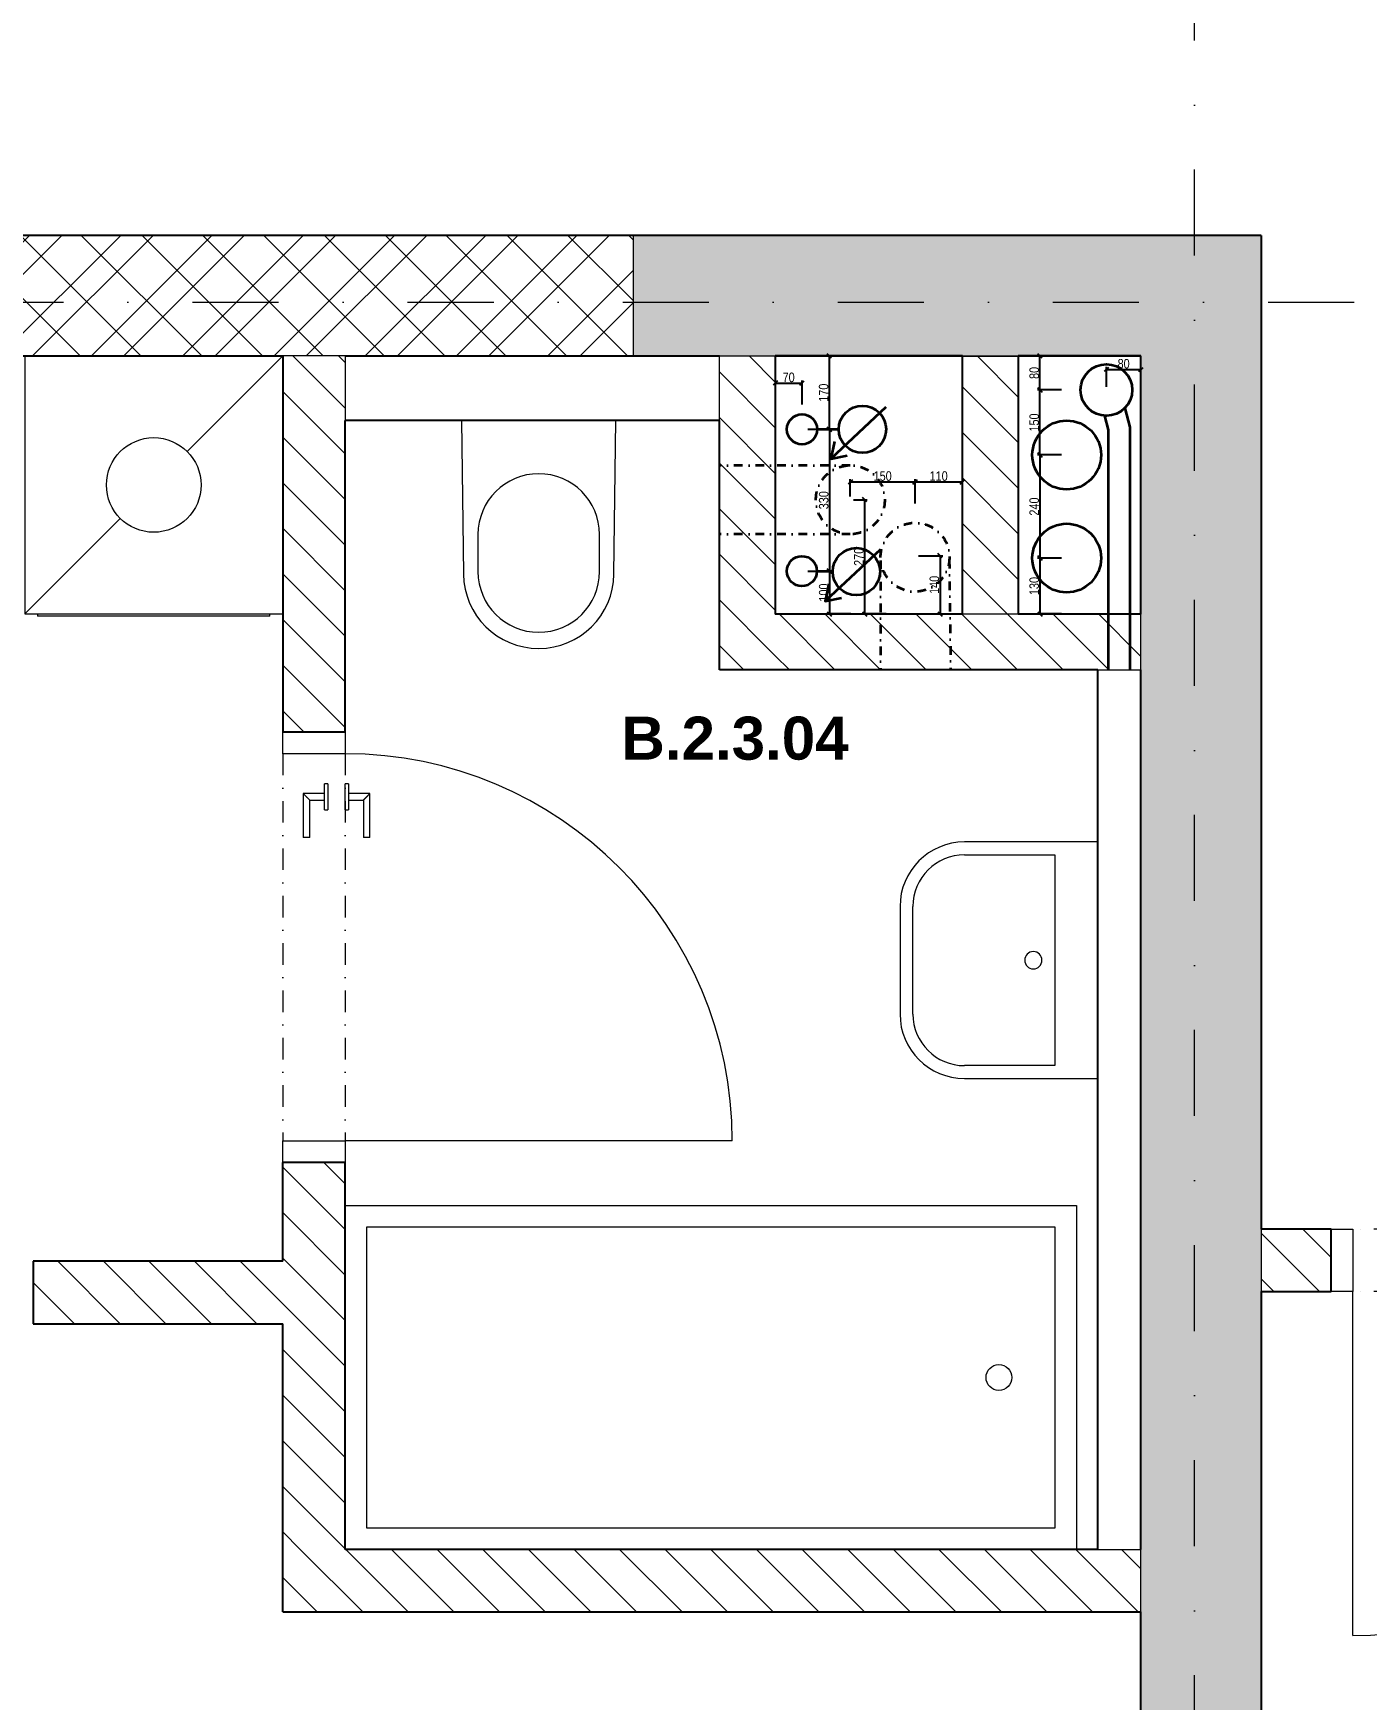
# Model space of a CAD drawing. Header units: millimetres. Extents: x -9163 to 49400, y 40309 to 58543.
# Drawn here: x 12571 to 15671, y 47554 to 51428 of the extents above; entities that cross this region are included whole.
import ezdxf

# ---------------------------------------------------------------- set-up
doc = ezdxf.new("R2010")
doc.units = ezdxf.units.MM
for name, pattern in [('HA_DashDot_10mm-S3mm', [500, 200, -150, 0, -150]), ('UDL_2NP_B$0$HA_DashDot_10mm-S3mm', [500, 200, -150, 0, -150]), ('UDL_2NP_B$0$HA_DashDot_2_2mm-S0_6mm', [110, 50, -30, 0, -30])]:
    doc.linetypes.add(name, pattern=pattern)
for name, color, linetype, lineweight in [('_kanalizace', 34, 'Continuous', 35), ('_vodovod', 5, 'Continuous', 35), ('_VZT', 3, 'Continuous', 35), ('ABMV_det-koty 10', 140, 'Continuous', 5), ('UDL_2NP_B$0$A-AREA-____-IDEN', 252, 'Continuous', 9), ('UDL_2NP_B$0$A-DOOR-____-MCUT', 252, 'UDL_2NP_B$0$HA_DashDot_2_2mm-S0_6mm', 9), ('UDL_2NP_B$0$A-DOOR-____-OTLN', 252, 'Continuous', 9), ('UDL_2NP_B$0$A-DOOR-FRAM-MCUT', 252, 'Continuous', 9), ('UDL_2NP_B$0$A-FLOR-____-OTLN', 252, 'Continuous', 9), ('UDL_2NP_B$0$A-GENM-____-OTLN', 252, 'Continuous', 9), ('UDL_2NP_B$0$A-WALL-____-MCUT', 252, 'Continuous', 9), ('UDL_2NP_B$0$A-WALL-____-PATT', 252, 'Continuous', 25), ('UDL_2NP_B$0$E-ELEC-FIXT-OTLN', 252, 'Continuous', 9), ('UDL_2NP_B$0$I-WALL-____-MCUT', 252, 'Continuous', 25), ('UDL_2NP_B$0$P-SANR-FIXT-OTLN', 252, 'Continuous', 9), ('UDL_2NP_B$0$S-GRID-____-OTLN', 252, 'Continuous', 5)]:
    doc.layers.add(name, color=color, linetype=linetype, lineweight=lineweight)
doc.styles.add('ar-na-light10', font='ARIALN.TTF', dxfattribs={"height": 22})
doc.styles.add('UDL_2NP_B$0$Arial_B', font='arialbd.ttf', dxfattribs={"height": 100})
doc.dimstyles.new('Copy of _MP_10', dxfattribs={"dimscale": 50, "dimtxt": 22, "dimasz": 0.2, "dimexe": 0.12, "dimexo": 0.15, "dimgap": 0.04165, "dimtad": 1, "dimdec": 0, "dimrnd": 0.5, "dimzin": 3, "dimdsep": 46, "dimtxsty": 'ar-na-light10', "dimblk": 'OBLIQUE', "dimcen": 0.12, "dimadec": 0, "dimazin": 2, "dimtfac": 0.75, "dimtdec": 0, "dimtix": 1, "dimtmove": 2, "dimatfit": 2, "dimldrblk": 'OBLIQUE', "dimfxl": 1, "dimfxlon": 1, "dimtolj": 1, "dimtzin": 0, "dimarcsym": 0})
pattern_1 = [(135, (0, 0), (-53.03301, -53.03301), [])]

# ---------------------------------------------------------------- blocks, each defined once
blk = doc.blocks.new('UDL_2NP_B$0$HA_DR_Single_Swing_Solid - In_900x2100-1494930-UDL_2NP-B')
at = {"layer": 'UDL_2NP_B$0$A-DOOR-____-MCUT'}
for p, q in [((-450, 72.5), (450, 72.5)), ((-450, -72.5), (450, -72.5))]:
    blk.add_line(p, q, dxfattribs=at)
at = {"layer": 'UDL_2NP_B$0$A-DOOR-____-OTLN', "lineweight": 5}
blk.add_line((450, 972.5), (450, 72.5), dxfattribs=at)
at = {"layer": 'UDL_2NP_B$0$A-DOOR-____-OTLN'}
for p, q in [((-357.5, 130), (-357.5, 80.5)), ((-255, 130), (-357.5, 130)), ((-255, 130), (-255, 115)), ((-380, 80.5), (-320, 80.5)), ((-380, 80.5), (-380, 72.5)), ((-342.5, 80.5), (-342.5, 115)), ((-342.5, 115), (-255, 115)), ((-320, 72.5), (-320, 80.5)), ((-320, 72.5), (-380, 72.5)), ((-380, 32.5), (-320, 32.5)), ((-380, 32.5), (-380, 24.5)), ((-320, 24.5), (-380, 24.5)), ((-357.5, 24.5), (-357.5, -25)), ((-342.5, -10), (-342.5, 24.5)), ((-320, 24.5), (-320, 32.5)), ((-357.5, -25), (-255, -25)), ((-255, -10), (-342.5, -10)), ((-255, -10), (-255, -25))]:
    blk.add_line(p, q, dxfattribs=at)
at = {"layer": 'UDL_2NP_B$0$A-DOOR-____-OTLN', "lineweight": 5}
blk.add_arc((450, 72.5), 900, 90, 180, dxfattribs=at)
at = {"layer": 'UDL_2NP_B$0$A-DOOR-____-OTLN'}
for points in [[(-342.5, 115), (-342.5, 115), (-342.6, 115.1), (-343.1, 115.6), (-343.5, 116), (-343.9, 116.4), (-344.4, 116.9), (-344.8, 117.3), (-345.4, 117.9), (-346.1, 118.6), (-346.7, 119.2), (-347.1, 119.6), (-347.6, 120.1), (-348.1, 120.6), (-348.5, 121), (-349, 121.5), (-349.5, 122), (-350, 122.5), (-350.5, 123), (-351, 123.5), (-351.5, 124), (-351.9, 124.4), (-352.4, 124.9), (-352.9, 125.4), (-353.3, 125.8), (-353.8, 126.3), (-354.2, 126.7), (-354.7, 127.2), (-355.2, 127.7), (-355.6, 128.1), (-356.1, 128.6), (-356.5, 129), (-356.9, 129.4), (-357.4, 129.9), (-357.5, 130), (-357.5, 130)], [(-357.5, -25), (-357.5, -25), (-357.4, -24.9), (-356.9, -24.4), (-356.5, -24), (-356.1, -23.6), (-355.6, -23.1), (-355.2, -22.7), (-354.6, -22.1), (-353.9, -21.4), (-353.3, -20.8), (-352.9, -20.4), (-352.4, -19.9), (-351.9, -19.4), (-351.5, -19), (-351, -18.5), (-350.5, -18), (-350, -17.5), (-349.5, -17), (-349, -16.5), (-348.5, -16), (-348.1, -15.6), (-347.6, -15.1), (-347.1, -14.6), (-346.7, -14.2), (-346.2, -13.7), (-345.8, -13.3), (-345.3, -12.8), (-344.8, -12.3), (-344.4, -11.9), (-343.9, -11.4), (-343.5, -11), (-343.1, -10.6), (-342.6, -10.1), (-342.5, -10), (-342.5, -10)]]:
    blk.add_open_spline(points, degree=3, knots=[0, 0, 0, 0, 0.083333, 0.125, 0.166667, 0.208333, 0.229167, 0.25, 0.291667, 0.333333, 0.354167, 0.375, 0.395833, 0.416667, 0.4375, 0.458333, 0.479167, 0.5, 0.520833, 0.541667, 0.5625, 0.583333, 0.604167, 0.625, 0.645833, 0.666667, 0.6875, 0.708333, 0.75, 0.770833, 0.791667, 0.833333, 0.875, 0.916667, 1, 1, 1, 1], dxfattribs=at)
at = {"layer": 'UDL_2NP_B$0$A-DOOR-FRAM-MCUT'}
for p, q in [((-500, -72.5), (-500, 72.5)), ((-500, 72.5), (-450, 72.5)), ((-450, 72.5), (-450, -72.5)), ((450, 72.5), (500, 72.5)), ((450, -72.5), (450, 72.5)), ((500, 72.5), (500, -72.5)), ((-450, -72.5), (-500, -72.5)), ((500, -72.5), (450, -72.5))]:
    blk.add_line(p, q, dxfattribs=at)
blk = doc.blocks.new('UDL_2NP_B$0$HA_GM_Shaft_Rectangle - Default-1546266-UDL_2NP-B')
at = {"layer": 'UDL_2NP_B$0$A-GENM-____-OTLN'}
for p, q in [((0, -600), (0, 0)), ((0, 0), (850, 0)), ((850, 0), (850, -600)), ((850, -600), (0, -600))]:
    blk.add_line(p, q, dxfattribs=at)
blk = doc.blocks.new('UDL_2NP_B$0$ABMV_Toilet_WallHung - Default-1491368-UDL_2NP-B')
at = {"layer": 'UDL_2NP_B$0$A-GENM-____-OTLN'}
for p, q in [((-50, 432.3), (-54.6, 75)), ((-16.3, 426.2), (-16.3, 340.3)), ((266.3, 340.3), (266.3, 426.2)), ((304.6, 75), (300, 432.3))]:
    blk.add_line(p, q, dxfattribs=at)
for centre, radius, start, end in [((125, 430.1), 175, 0.7323, 179.2677), ((125, 426.2), 141.3, 0, 180), ((125, 340.3), 141.3, 180, 360)]:
    blk.add_arc(centre, radius, start, end, dxfattribs=at)
blk = doc.blocks.new('UDL_2NP_B$0$ABMV_WashBasin_Generic - 550x460-1520088-UDL_2NP-B')
at = {"layer": 'UDL_2NP_B$0$P-SANR-FIXT-OTLN'}
for p, q in [((250, 510), (0, 510)), ((0, 480), (250, 480)), ((-150, 360), (-150, 50)), ((-120, 150), (-120, 360)), ((370, 360), (370, 150)), ((400, 50), (400, 360)), ((370, 150), (-120, 150))]:
    blk.add_line(p, q, dxfattribs=at)
for centre, radius, start, end in [((0, 360), 150, 90, 180), ((250, 360), 150, 360, 90), ((0, 360), 120, 90, 180), ((250, 360), 120, 360, 90), ((125, 200), 20, 90, 270), ((125, 200), 20, 270, 90)]:
    blk.add_arc(centre, radius, start, end, dxfattribs=at)
blk = doc.blocks.new('UDL_2NP_B$0$ABMV_Bathtub_Generic - 800_1700-V3-UDL_2NP-B')
at = {"layer": 'UDL_2NP_B$0$P-SANR-FIXT-OTLN'}
for p, q in [((800, 1700), (800, 0)), ((800, 1700), (800, 0)), ((50, 50), (50, 1650)), ((50, 1650), (750, 1650)), ((50, 1650), (750, 1650)), ((50, 50), (50, 1650)), ((750, 1650), (750, 50)), ((750, 1650), (750, 50)), ((750, 50), (50, 50)), ((750, 50), (50, 50)), ((800, 0), (0, 0)), ((800, 0), (0, 0))]:
    blk.add_line(p, q, dxfattribs=at)
blk.add_circle((400, 180), 30, dxfattribs=at)
blk = doc.blocks.new('UDL_2NP_B$0$R_bathroom_washing_machine - 600x600x900-V4-UDL_2NP-B')
at = {"layer": 'UDL_2NP_B$0$E-ELEC-FIXT-OTLN'}
for p, q in [((77.5, 596.6), (77.5, -3.4)), ((455.3, 374.4), (677.5, 596.6)), ((77.5, -3.4), (299.7, 218.9)), ((77.5, -3.4), (677.5, -3.4)), ((107.5, -3.4), (107.5, -8.4)), ((647.5, -8.4), (107.5, -8.4)), ((647.5, -8.4), (647.5, -3.4))]:
    blk.add_line(p, q, dxfattribs=at)
blk.add_circle((377.5, 296.6), 110, dxfattribs=at)
blk = doc.blocks.new('UDL_2NP_B$0$HA_DR_Double_Swing_Solid - In_1200x2100_800-1535122-UDL_2NP-B')
at = {"layer": 'UDL_2NP_B$0$A-DOOR-____-MCUT'}
for p, q in [((-600, 72.5), (600, 72.5)), ((-600, -72.5), (600, -72.5))]:
    blk.add_line(p, q, dxfattribs=at)
at = {"layer": 'UDL_2NP_B$0$A-DOOR-____-OTLN', "lineweight": 5}
for p, q in [((600, 872.5), (600, 72.5)), ((-253.6, 272.5), (-600, 72.5))]:
    blk.add_line(p, q, dxfattribs=at)
at = {"layer": 'UDL_2NP_B$0$A-DOOR-____-OTLN'}
for p, q in [((-107.5, 130), (-107.5, 80.5)), ((-5, 130), (-107.5, 130)), ((-5, 130), (-5, 115)), ((-130, 80.5), (-70, 80.5)), ((-130, 80.5), (-130, 72.5)), ((-92.5, 80.5), (-92.5, 115)), ((-92.5, 115), (-5, 115)), ((-70, 72.5), (-70, 80.5)), ((-70, 72.5), (-130, 72.5)), ((-130, 32.5), (-70, 32.5)), ((-130, 32.5), (-130, 24.5)), ((-70, 24.5), (-130, 24.5)), ((-107.5, 24.5), (-107.5, -25)), ((-92.5, -10), (-92.5, 24.5)), ((-70, 24.5), (-70, 32.5)), ((-107.5, -25), (-5, -25)), ((-5, -10), (-92.5, -10)), ((-5, -10), (-5, -25))]:
    blk.add_line(p, q, dxfattribs=at)
at = {"layer": 'UDL_2NP_B$0$A-DOOR-____-OTLN', "lineweight": 5}
for centre, radius, start, end in [((600, 72.5), 800, 90, 180), ((-600, 72.5), 400, 360, 30)]:
    blk.add_arc(centre, radius, start, end, dxfattribs=at)
at = {"layer": 'UDL_2NP_B$0$A-DOOR-____-OTLN'}
for points in [[(-92.5, 115), (-92.5, 115), (-92.6, 115.1), (-93.1, 115.6), (-93.5, 116), (-93.9, 116.4), (-94.4, 116.9), (-94.8, 117.3), (-95.4, 117.9), (-96.1, 118.6), (-96.7, 119.2), (-97.1, 119.6), (-97.6, 120.1), (-98.1, 120.6), (-98.5, 121), (-99, 121.5), (-99.5, 122), (-100, 122.5), (-100.5, 123), (-101, 123.5), (-101.5, 124), (-101.9, 124.4), (-102.4, 124.9), (-102.9, 125.4), (-103.3, 125.8), (-103.8, 126.3), (-104.2, 126.7), (-104.7, 127.2), (-105.2, 127.7), (-105.6, 128.1), (-106.1, 128.6), (-106.5, 129), (-106.9, 129.4), (-107.4, 129.9), (-107.5, 130), (-107.5, 130)], [(-107.5, -25), (-107.5, -25), (-107.4, -24.9), (-106.9, -24.4), (-106.5, -24), (-106.1, -23.6), (-105.6, -23.1), (-105.2, -22.7), (-104.6, -22.1), (-103.9, -21.4), (-103.3, -20.8), (-102.9, -20.4), (-102.4, -19.9), (-101.9, -19.4), (-101.5, -19), (-101, -18.5), (-100.5, -18), (-100, -17.5), (-99.5, -17), (-99, -16.5), (-98.5, -16), (-98.1, -15.6), (-97.6, -15.1), (-97.1, -14.6), (-96.7, -14.2), (-96.2, -13.7), (-95.8, -13.3), (-95.3, -12.8), (-94.8, -12.3), (-94.4, -11.9), (-93.9, -11.4), (-93.5, -11), (-93.1, -10.6), (-92.6, -10.1), (-92.5, -10), (-92.5, -10)]]:
    blk.add_open_spline(points, degree=3, knots=[0, 0, 0, 0, 0.083333, 0.125, 0.166667, 0.208333, 0.229167, 0.25, 0.291667, 0.333333, 0.354167, 0.375, 0.395833, 0.416667, 0.4375, 0.458333, 0.479167, 0.5, 0.520833, 0.541667, 0.5625, 0.583333, 0.604167, 0.625, 0.645833, 0.666667, 0.6875, 0.708333, 0.75, 0.770833, 0.791667, 0.833333, 0.875, 0.916667, 1, 1, 1, 1], dxfattribs=at)
at = {"layer": 'UDL_2NP_B$0$A-DOOR-FRAM-MCUT'}
for p, q in [((-650, -72.5), (-650, 72.5)), ((-650, 72.5), (-600, 72.5)), ((-600, 72.5), (-600, -72.5)), ((600, 72.5), (650, 72.5)), ((600, -72.5), (600, 72.5)), ((650, 72.5), (650, -72.5)), ((-600, -72.5), (-650, -72.5)), ((650, -72.5), (600, -72.5))]:
    blk.add_line(p, q, dxfattribs=at)
blk = doc.blocks.new('UDL_2NP_B')
at = {"layer": 'UDL_2NP_B$0$A-WALL-____-PATT', "lineweight": 5}
h = blk.add_hatch(dxfattribs=at)
h.set_pattern_fill('FP_2', color=256, style=0, pattern_type=2)
h.set_pattern_definition([(45, (0, 0), (-106.066, 106.066), []), (45, (75, 0), (-106.066, 106.066), []), (315, (0, 0), (70.71068, 70.71068), [])])
h.paths.add_polyline_path([(13965.7, 50677.7), (13965.7, 50957.7), (10945.7, 50957.7), (10945.7, 50677.7), (13296.4, 50677.7)])
h.paths.add_polyline_path([(4590.7, 50677.7), (9945.7, 50677.7), (9945.7, 50957.7), (4300.7, 50957.7), (4300.7, 50677.7), (4445.7, 50677.7)])
h.paths.add_polyline_path([(3300.7, 50677.7), (3300.7, 50957.7), (2570.7, 50957.7), (2570.7, 50677.7), (2881.2, 50677.7)])
for points in [[(14730.7, 50677.7), (15145.7, 50677.7), (15145.7, 50957.7), (13965.7, 50957.7), (13965.7, 50677.7), (14295.7, 50677.7)], [(15145.7, 44737.7), (15425.7, 44737.7), (15425.7, 50957.7), (15145.7, 50957.7), (15145.7, 45190)]]:
    blk.add_hatch(color=256, dxfattribs=at).paths.add_polyline_path(points)
h = blk.add_hatch(dxfattribs=at)
h.set_pattern_fill('FP_3', color=256, style=0, pattern_type=2)
h.set_pattern_definition(pattern_1)
h.paths.add_polyline_path([(13295.7, 47902.7), (13295.7, 48802.7), (13150.7, 48802.7), (13150.7, 47902.7)])
h.paths.add_polyline_path([(13295.7, 49802.7), (13295.7, 50677.7), (13150.7, 50677.7), (13150.7, 49802.7)])
h = blk.add_hatch(dxfattribs=at)
h.set_pattern_fill('FP_3', color=256, style=0, pattern_type=2)
h.set_pattern_definition(pattern_1)
h.paths.add_polyline_path([(14165.7, 49947.7), (14295.7, 49947.7), (14295.7, 50677.7), (14165.7, 50677.7), (14165.7, 50271.1)])
h = blk.add_hatch(dxfattribs=at)
h.set_pattern_fill('FP_3', color=256, style=0, pattern_type=2)
h.set_pattern_definition(pattern_1)
h.paths.add_polyline_path([(14730.7, 50077.7), (14860.7, 50077.7), (14860.7, 50677.7), (14730.7, 50677.7), (14730.7, 50271.1)])
h = blk.add_hatch(dxfattribs=at)
h.set_pattern_fill('FP_3', color=256, style=0, pattern_type=2)
h.set_pattern_definition(pattern_1)
h.paths.add_polyline_path([(15145.7, 49947.7), (15145.7, 50077.7), (14295.7, 50077.7), (14295.7, 49947.7), (15045.7, 49947.7)])
h = blk.add_hatch(dxfattribs=at)
h.set_pattern_fill('FP_3', color=256, style=0, pattern_type=2)
h.set_pattern_definition(pattern_1)
h.paths.add_polyline_path([(16888.2, 48502.7), (18345.7, 48502.7), (18345.7, 48647.7), (16888.2, 48647.7)])
h.paths.add_polyline_path([(15588.2, 48502.7), (15588.2, 48647.7), (15425.7, 48647.7), (15425.7, 48502.7)])
h = blk.add_hatch(dxfattribs=at)
h.set_pattern_fill('FP_3', color=256, style=0, pattern_type=2)
h.set_pattern_definition(pattern_1)
h.paths.add_polyline_path([(12823, 48427.7), (13150.7, 48427.7), (13150.7, 48572.7), (12570.7, 48572.7), (12570.7, 48427.7), (12586.2, 48427.7)])
h.paths.add_polyline_path([(10020.7, 48427.7), (10020.7, 48572.7), (9750.7, 48572.7), (9750.7, 48427.7)])
h.paths.add_polyline_path([(11320.7, 48427.7), (11670.7, 48427.7), (11670.7, 48572.7), (11320.7, 48572.7)])
h = blk.add_hatch(dxfattribs=at)
h.set_pattern_fill('FP_3', color=256, style=0, pattern_type=2)
h.set_pattern_definition(pattern_1)
h.paths.add_polyline_path([(15145.7, 47757.7), (15145.7, 47902.7), (13150.7, 47902.7), (13150.7, 47757.7), (13296.4, 47757.7)])
at = {"layer": 'UDL_2NP_B$0$A-FLOR-____-OTLN'}
for p, q in [((14295.7, 50677.4), (14730.7, 50677.4)), ((14860.7, 50677.4), (15145.7, 50677.4))]:
    blk.add_line(p, q, dxfattribs=at)
at = {"layer": 'UDL_2NP_B$0$A-WALL-____-MCUT'}
for p, q in [((13965.7, 50677.7), (13965.7, 50957.7)), ((13295.7, 50677.7), (13150.7, 50677.7)), ((13295.7, 50677.7), (13295.7, 50527.7)), ((14165.7, 50677.7), (14295.7, 50677.7)), ((14165.7, 50527.7), (14165.7, 50677.7)), ((14730.7, 50677.7), (14860.7, 50677.7)), ((15145.7, 49947.7), (15145.7, 50077.7)), ((15045.7, 49947.7), (15145.7, 49947.7)), ((15425.7, 48647.7), (15425.7, 48502.7)), ((15045.7, 47902.7), (15145.7, 47902.7)), ((15145.7, 47757.7), (15145.7, 47902.7))]:
    blk.add_line(p, q, dxfattribs=at)
at = {"layer": 'UDL_2NP_B$0$I-WALL-____-MCUT'}
for p, q in [((15425.7, 50957.7), (11355.7, 50957.7)), ((15425.7, 50957.7), (15425.7, 48647.7)), ((12490.7, 50677.7), (13150.7, 50677.7)), ((13150.7, 50677.7), (13150.7, 49802.7)), ((13295.7, 50677.7), (14165.7, 50677.7)), ((13295.7, 50677.7), (14165.7, 50677.7)), ((14295.7, 50677.7), (14295.7, 50077.7)), ((14730.7, 50677.7), (14295.7, 50677.7)), ((14730.7, 50077.7), (14730.7, 50677.7)), ((14860.7, 50677.7), (14860.7, 50077.7)), ((15145.7, 50677.7), (14860.7, 50677.7)), ((15145.7, 50077.7), (15145.7, 50677.7)), ((13295.7, 49802.7), (13295.7, 50527.7)), ((14165.7, 50527.7), (13295.7, 50527.7)), ((14165.7, 49947.7), (14165.7, 50527.7)), ((14295.7, 50077.7), (14730.7, 50077.7)), ((14860.7, 50077.7), (15145.7, 50077.7)), ((15045.7, 49947.7), (14165.7, 49947.7)), ((15045.7, 47902.7), (15045.7, 49947.7)), ((15145.7, 47902.7), (15145.7, 49947.7)), ((13295.7, 49802.7), (13150.7, 49802.7)), ((13295.7, 48802.7), (13150.7, 48802.7)), ((13150.7, 48572.7), (13150.7, 48802.7)), ((13295.7, 47902.7), (13295.7, 48802.7)), ((15588.2, 48647.7), (15425.7, 48647.7)), ((15588.2, 48502.7), (15588.2, 48647.7)), ((13150.7, 48572.7), (12570.7, 48572.7)), ((12570.7, 48572.7), (12570.7, 48427.7)), ((15425.7, 48502.7), (15425.7, 44737.7)), ((15425.7, 48502.7), (15588.2, 48502.7)), ((12570.7, 48427.7), (13150.7, 48427.7)), ((13150.7, 47757.7), (13150.7, 48427.7)), ((15045.7, 47902.7), (13295.7, 47902.7)), ((13150.7, 47757.7), (15145.7, 47757.7)), ((15145.7, 44737.7), (15145.7, 47757.7))]:
    blk.add_line(p, q, dxfattribs=at)
at = {"layer": 'UDL_2NP_B$0$S-GRID-____-OTLN', "linetype": 'UDL_2NP_B$0$HA_DashDot_10mm-S3mm', "lineweight": 9}
for p, q in [((15270.7, 41909.2), (15270.7, 56942.9)), ((-7563.2, 50802.7), (22642.5, 50802.7))]:
    blk.add_line(p, q, dxfattribs=at)
at = {"layer": 'UDL_2NP_B$0$A-DOOR-____-OTLN'}
for name, p, rotation in [('UDL_2NP_B$0$HA_DR_Single_Swing_Solid - In_900x2100-1494930-UDL_2NP-B', (13223.2, 49302.7), 269.9999999999998), ('UDL_2NP_B$0$HA_DR_Double_Swing_Solid - In_1200x2100_800-1535122-UDL_2NP-B', (16238.2, 48575.2), 180)]:
    blk.add_blockref(name, p, dxfattribs=dict(at, rotation=rotation))
at = {"layer": 'UDL_2NP_B$0$A-GENM-____-OTLN', "lineweight": 5}
blk.add_blockref('UDL_2NP_B$0$HA_GM_Shaft_Rectangle - Default-1546266-UDL_2NP-B', (14295.7, 50677.4), dxfattribs=at)
at = {"layer": 'UDL_2NP_B$0$E-ELEC-FIXT-OTLN'}
blk.add_blockref('UDL_2NP_B$0$R_bathroom_washing_machine - 600x600x900-V4-UDL_2NP-B', (12473.2, 50081.1), dxfattribs=at)
at = {"layer": 'UDL_2NP_B$0$P-SANR-FIXT-OTLN'}
for name, p, rotation in [('UDL_2NP_B$0$ABMV_Toilet_WallHung - Default-1491368-UDL_2NP-B', (13870.7, 50602.7), 180), ('UDL_2NP_B$0$ABMV_WashBasin_Generic - 550x460-1520088-UDL_2NP-B', (15095.7, 49147.7), 89.99999999999982), ('UDL_2NP_B$0$ABMV_Bathtub_Generic - 800_1700-V3-UDL_2NP-B', (14995.7, 47902.7), 89.99999999999967)]:
    blk.add_blockref(name, p, dxfattribs=dict(at, rotation=rotation))
at = {"layer": 'UDL_2NP_B$0$A-AREA-____-IDEN', "lineweight": 5, "insert": (13938.1, 49839.1), "char_height": 100, "width": 653.375, "attachment_point": 1, "style": 'UDL_2NP_B$0$Arial_B'}
blk.add_mtext('B.2.3.04', dxfattribs=at)
blk = doc.blocks.new('_Oblique')
at = {"color": 0, "linetype": 'ByBlock', "lineweight": -2}
blk.add_line((-0.5, -0.5), (0.5, 0.5), dxfattribs=at)
blk = doc.blocks.new('*D243')
at = {"layer": 'ABMV_det-koty 10', "color": 0, "lineweight": -2, "transparency": 16777216}
for p, q in [((14628.9, 50213.2), (14684.9, 50213.2)), ((14678.9, 50213.2), (14678.9, 50077.7)), ((14628.9, 50077.7), (14684.9, 50077.7))]:
    blk.add_line(p, q, dxfattribs=at)
at = {"layer": 'ABMV_det-koty 10', "color": 0, "lineweight": -2, "transparency": 16777216, "xscale": 10, "yscale": 10, "zscale": 10}
for p, rotation in [((14678.9, 50213.2), 90), ((14678.9, 50077.7), 270)]:
    blk.add_blockref('_Oblique', p, dxfattribs=dict(at, rotation=rotation))
at = {"layer": 'ABMV_det-koty 10', "color": 0, "transparency": 16777216, "insert": (14665.6, 50145.5), "char_height": 22, "attachment_point": 5, "rotation": 90, "style": 'ar-na-light10'}
blk.add_mtext('\\A1;{\\fArial Narrow|b0|i0|c238|p34;140}', dxfattribs=at)
blk = doc.blocks.new('*D245')
at = {"layer": 'ABMV_det-koty 10', "color": 0, "lineweight": -2, "transparency": 16777216}
for p, q in [((14471.6, 50677.4), (14415.6, 50677.4)), ((14421.6, 50507), (14421.6, 50677.4)), ((14371.6, 50507), (14427.6, 50507))]:
    blk.add_line(p, q, dxfattribs=at)
at = {"layer": 'ABMV_det-koty 10', "color": 0, "lineweight": -2, "transparency": 16777216, "xscale": 10, "yscale": 10, "zscale": 10}
for p, rotation in [((14421.6, 50677.4), 90), ((14421.6, 50507), 270)]:
    blk.add_blockref('_Oblique', p, dxfattribs=dict(at, rotation=rotation))
at = {"layer": 'ABMV_det-koty 10', "color": 0, "transparency": 16777216, "insert": (14408.3, 50592.2), "char_height": 22, "attachment_point": 5, "rotation": 90, "style": 'ar-na-light10'}
blk.add_mtext('\\A1;{\\fArial Narrow|b0|i0|c238|p34;170}', dxfattribs=at)
blk = doc.blocks.new('*D246')
at = {"layer": 'ABMV_det-koty 10', "color": 0, "lineweight": -2, "transparency": 16777216}
for p, q in [((14371.7, 50507), (14427.7, 50507)), ((14421.7, 50507), (14421.7, 50177.3)), ((14371.7, 50177.3), (14427.7, 50177.3))]:
    blk.add_line(p, q, dxfattribs=at)
at = {"layer": 'ABMV_det-koty 10', "color": 0, "lineweight": -2, "transparency": 16777216, "xscale": 10, "yscale": 10, "zscale": 10}
for p, rotation in [((14421.7, 50507), 90), ((14421.7, 50177.3), 270)]:
    blk.add_blockref('_Oblique', p, dxfattribs=dict(at, rotation=rotation))
at = {"layer": 'ABMV_det-koty 10', "color": 0, "transparency": 16777216, "insert": (14408.4, 50342.2), "char_height": 22, "attachment_point": 5, "rotation": 90, "style": 'ar-na-light10'}
blk.add_mtext('\\A1;330', dxfattribs=at)
blk = doc.blocks.new('*D247')
at = {"layer": 'ABMV_det-koty 10', "color": 0, "lineweight": -2, "transparency": 16777216}
for p, q in [((14371.7, 50177.3), (14427.7, 50177.3)), ((14421.7, 50177.3), (14421.7, 50077.7)), ((14471.7, 50077.7), (14415.7, 50077.7))]:
    blk.add_line(p, q, dxfattribs=at)
at = {"layer": 'ABMV_det-koty 10', "color": 0, "lineweight": -2, "transparency": 16777216, "xscale": 10, "yscale": 10, "zscale": 10}
for p, rotation in [((14421.7, 50177.3), 90), ((14421.7, 50077.7), 270)]:
    blk.add_blockref('_Oblique', p, dxfattribs=dict(at, rotation=rotation))
at = {"layer": 'ABMV_det-koty 10', "color": 0, "transparency": 16777216, "insert": (14408.4, 50127.5), "char_height": 22, "attachment_point": 5, "rotation": 90, "style": 'ar-na-light10'}
blk.add_mtext('\\A1;100', dxfattribs=at)
blk = doc.blocks.new('*D248')
at = {"layer": 'ABMV_det-koty 10', "color": 0, "lineweight": -2, "transparency": 16777216}
for p, q in [((14477.7, 50343.2), (14509.4, 50343.2)), ((14503.4, 50343.2), (14503.4, 50077.7)), ((14553.4, 50077.7), (14497.4, 50077.7))]:
    blk.add_line(p, q, dxfattribs=at)
at = {"layer": 'ABMV_det-koty 10', "color": 0, "lineweight": -2, "transparency": 16777216, "xscale": 10, "yscale": 10, "zscale": 10}
for p, rotation in [((14503.4, 50343.2), 90), ((14503.4, 50077.7), 270)]:
    blk.add_blockref('_Oblique', p, dxfattribs=dict(at, rotation=rotation))
at = {"layer": 'ABMV_det-koty 10', "color": 0, "transparency": 16777216, "insert": (14490.1, 50210.5), "char_height": 22, "attachment_point": 5, "rotation": 90, "style": 'ar-na-light10'}
blk.add_mtext('\\A1;{\\fArial Narrow|b0|i0|c238|p34;270}', dxfattribs=at)
blk = doc.blocks.new('*D249')
at = {"layer": 'ABMV_det-koty 10', "color": 0, "lineweight": -2, "transparency": 16777216}
for p, q in [((14295.7, 50664.4), (14295.7, 50608.4)), ((14295.7, 50614.4), (14357.9, 50614.4)), ((14357.9, 50564.4), (14357.9, 50620.4))]:
    blk.add_line(p, q, dxfattribs=at)
at = {"layer": 'ABMV_det-koty 10', "color": 0, "lineweight": -2, "transparency": 16777216, "xscale": 10, "yscale": 10, "zscale": 10, "rotation": 180}
blk.add_blockref('_Oblique', (14295.7, 50614.4), dxfattribs=at)
at = {"layer": 'ABMV_det-koty 10', "color": 0, "lineweight": -2, "transparency": 16777216, "xscale": 10, "yscale": 10, "zscale": 10}
blk.add_blockref('_Oblique', (14357.9, 50614.4), dxfattribs=at)
at = {"layer": 'ABMV_det-koty 10', "color": 0, "transparency": 16777216, "insert": (14326.8, 50627.7), "char_height": 22, "attachment_point": 5, "style": 'ar-na-light10'}
blk.add_mtext('\\A1;{\\fArial Narrow|b0|i0|c238|p34;70}', dxfattribs=at)
blk = doc.blocks.new('*D251')
at = {"layer": 'ABMV_det-koty 10', "color": 0, "lineweight": -2, "transparency": 16777216}
for p, q in [((14470.2, 50350.7), (14470.2, 50390.9)), ((14470.2, 50384.9), (14620.6, 50384.9)), ((14620.6, 50334.9), (14620.6, 50390.9))]:
    blk.add_line(p, q, dxfattribs=at)
at = {"layer": 'ABMV_det-koty 10', "color": 0, "lineweight": -2, "transparency": 16777216, "xscale": 10, "yscale": 10, "zscale": 10, "rotation": 180}
blk.add_blockref('_Oblique', (14470.2, 50384.9), dxfattribs=at)
at = {"layer": 'ABMV_det-koty 10', "color": 0, "lineweight": -2, "transparency": 16777216, "xscale": 10, "yscale": 10, "zscale": 10}
blk.add_blockref('_Oblique', (14620.6, 50384.9), dxfattribs=at)
at = {"layer": 'ABMV_det-koty 10', "color": 0, "transparency": 16777216, "insert": (14545.4, 50398.3), "char_height": 22, "attachment_point": 5, "style": 'ar-na-light10'}
blk.add_mtext('\\A1;{\\fArial Narrow|b0|i0|c238|p34;150}', dxfattribs=at)
blk = doc.blocks.new('*D252')
at = {"layer": 'ABMV_det-koty 10', "color": 0, "lineweight": -2, "transparency": 16777216}
for p, q in [((14620.6, 50334.9), (14620.6, 50390.9)), ((14620.6, 50384.9), (14730.7, 50384.9)), ((14730.7, 50334.9), (14730.7, 50390.9))]:
    blk.add_line(p, q, dxfattribs=at)
at = {"layer": 'ABMV_det-koty 10', "color": 0, "lineweight": -2, "transparency": 16777216, "xscale": 10, "yscale": 10, "zscale": 10, "rotation": 180}
blk.add_blockref('_Oblique', (14620.6, 50384.9), dxfattribs=at)
at = {"layer": 'ABMV_det-koty 10', "color": 0, "lineweight": -2, "transparency": 16777216, "xscale": 10, "yscale": 10, "zscale": 10}
blk.add_blockref('_Oblique', (14730.7, 50384.9), dxfattribs=at)
at = {"layer": 'ABMV_det-koty 10', "color": 0, "transparency": 16777216, "insert": (14675.6, 50398.3), "char_height": 22, "attachment_point": 5, "style": 'ar-na-light10'}
blk.add_mtext('\\A1;110', dxfattribs=at)
blk = doc.blocks.new('*D253')
at = {"layer": 'ABMV_det-koty 10', "color": 0, "lineweight": -2, "transparency": 16777216}
for p, q in [((14961.1, 50447.4), (14905.1, 50447.4)), ((14911.1, 50447.4), (14911.1, 50207.7)), ((14961.1, 50207.7), (14905.1, 50207.7))]:
    blk.add_line(p, q, dxfattribs=at)
at = {"layer": 'ABMV_det-koty 10', "color": 0, "lineweight": -2, "transparency": 16777216, "xscale": 10, "yscale": 10, "zscale": 10}
for p, rotation in [((14911.1, 50447.4), 90), ((14911.1, 50207.7), 270)]:
    blk.add_blockref('_Oblique', p, dxfattribs=dict(at, rotation=rotation))
at = {"layer": 'ABMV_det-koty 10', "color": 0, "transparency": 16777216, "insert": (14897.8, 50327.5), "char_height": 22, "attachment_point": 5, "rotation": 90, "style": 'ar-na-light10'}
blk.add_mtext('\\A1;240', dxfattribs=at)
blk = doc.blocks.new('*D254')
at = {"layer": 'ABMV_det-koty 10', "color": 0, "lineweight": -2, "transparency": 16777216}
for p, q in [((14961.1, 50207.7), (14905.1, 50207.7)), ((14911.1, 50207.7), (14911.1, 50077.7)), ((14961.1, 50077.7), (14905.1, 50077.7))]:
    blk.add_line(p, q, dxfattribs=at)
at = {"layer": 'ABMV_det-koty 10', "color": 0, "lineweight": -2, "transparency": 16777216, "xscale": 10, "yscale": 10, "zscale": 10}
for p, rotation in [((14911.1, 50207.7), 90), ((14911.1, 50077.7), 270)]:
    blk.add_blockref('_Oblique', p, dxfattribs=dict(at, rotation=rotation))
at = {"layer": 'ABMV_det-koty 10', "color": 0, "transparency": 16777216, "insert": (14897.8, 50142.7), "char_height": 22, "attachment_point": 5, "rotation": 90, "style": 'ar-na-light10'}
blk.add_mtext('\\A1;130', dxfattribs=at)
blk = doc.blocks.new('*D255')
at = {"layer": 'ABMV_det-koty 10', "color": 0, "lineweight": -2, "transparency": 16777216}
for p, q in [((14961.1, 50598.5), (14905.1, 50598.5)), ((14911.1, 50447.4), (14911.1, 50598.5)), ((14961.1, 50447.4), (14905.1, 50447.4))]:
    blk.add_line(p, q, dxfattribs=at)
at = {"layer": 'ABMV_det-koty 10', "color": 0, "lineweight": -2, "transparency": 16777216, "xscale": 10, "yscale": 10, "zscale": 10}
for p, rotation in [((14911.1, 50598.5), 90), ((14911.1, 50447.4), 270)]:
    blk.add_blockref('_Oblique', p, dxfattribs=dict(at, rotation=rotation))
at = {"layer": 'ABMV_det-koty 10', "color": 0, "transparency": 16777216, "insert": (14897.8, 50522.9), "char_height": 22, "attachment_point": 5, "rotation": 90, "style": 'ar-na-light10'}
blk.add_mtext('\\A1;{\\fArial Narrow|b0|i0|c238|p34;150}', dxfattribs=at)
blk = doc.blocks.new('*D256')
at = {"layer": 'ABMV_det-koty 10', "color": 0, "lineweight": -2, "transparency": 16777216}
for p, q in [((14961.1, 50677.7), (14905.1, 50677.7)), ((14911.1, 50598.5), (14911.1, 50677.7)), ((14961.1, 50598.5), (14905.1, 50598.5))]:
    blk.add_line(p, q, dxfattribs=at)
at = {"layer": 'ABMV_det-koty 10', "color": 0, "lineweight": -2, "transparency": 16777216, "xscale": 10, "yscale": 10, "zscale": 10}
for p, rotation in [((14911.1, 50677.7), 90), ((14911.1, 50598.5), 270)]:
    blk.add_blockref('_Oblique', p, dxfattribs=dict(at, rotation=rotation))
at = {"layer": 'ABMV_det-koty 10', "color": 0, "transparency": 16777216, "insert": (14897.8, 50638.1), "char_height": 22, "attachment_point": 5, "rotation": 90, "style": 'ar-na-light10'}
blk.add_mtext('\\A1;{\\fArial Narrow|b0|i0|c238|p34;80}', dxfattribs=at)
blk = doc.blocks.new('*D257')
at = {"layer": 'ABMV_det-koty 10', "color": 0, "lineweight": -2, "transparency": 16777216}
for p, q in [((15065.6, 50606), (15065.6, 50652.1)), ((15065.6, 50646.1), (15145.7, 50646.1)), ((15145.7, 50606), (15145.7, 50652.1))]:
    blk.add_line(p, q, dxfattribs=at)
at = {"layer": 'ABMV_det-koty 10', "color": 0, "lineweight": -2, "transparency": 16777216, "xscale": 10, "yscale": 10, "zscale": 10, "rotation": 180}
blk.add_blockref('_Oblique', (15065.6, 50646.1), dxfattribs=at)
at = {"layer": 'ABMV_det-koty 10', "color": 0, "lineweight": -2, "transparency": 16777216, "xscale": 10, "yscale": 10, "zscale": 10}
blk.add_blockref('_Oblique', (15145.7, 50646.1), dxfattribs=at)
at = {"layer": 'ABMV_det-koty 10', "color": 0, "transparency": 16777216, "insert": (15105.6, 50659.4), "char_height": 22, "attachment_point": 5, "style": 'ar-na-light10'}
blk.add_mtext('\\A1;{\\fArial Narrow|b0|i0|c238|p34;80}', dxfattribs=at)

msp = doc.modelspace()

# ---------------------------------------------------------------- block references
at = {"layer": 'ABMV_det-koty 10'}
msp.add_blockref('UDL_2NP_B', (0, 0), dxfattribs=at)

# ---------------------------------------------------------------- next in the draw order: linework, layer by layer
at = {"layer": '_kanalizace'}
for points in [[(15061.2, 50538.6), (15069.9, 50505.6)], [(15108.3, 50556.4), (15119.9, 50512.1)], [(15069.9, 50505.6), (15069.9, 49947.7)], [(15119.9, 50512.1), (15119.9, 49947.7)]]:
    msp.add_lwpolyline(points, dxfattribs=at)
msp.add_circle((15065.6, 50598.5), 60, dxfattribs=at)
at = {"layer": '_vodovod'}
for points in [[(14553.1, 50558.3), (14424.7, 50438.1)], [(14392.9, 50507), (14392.9, 50507), (14443.4, 50507)], [(14433.5, 50478.7), (14424.7, 50438.1), (14463.1, 50445.8)], [(14540.1, 50227.4), (14411.7, 50107.3)], [(14392.6, 50177.3), (14392.6, 50177.3), (14429.2, 50177.3)], [(14420.4, 50147.8), (14411.7, 50107.3), (14450, 50115)]]:
    msp.add_lwpolyline(points, dxfattribs=at)
for centre, radius in [((14498.4, 50507), 55), ((14357.9, 50507), 35), ((14357.6, 50177.3), 35), ((14484.2, 50176.2), 55)]:
    msp.add_circle(centre, radius, dxfattribs=at)
at = {"layer": '_VZT', "linetype": 'HA_DashDot_10mm-S3mm', "ltscale": 0.1}
for points in [[(14470.2, 50423.2), (14165.7, 50423.2)], [(14470.2, 50263.2), (14165.7, 50263.2)], [(14540.6, 50202.4), (14540.6, 49947.7)], [(14700.3, 50203.3), (14703.4, 49947.7)]]:
    msp.add_lwpolyline(points, dxfattribs=at)
at = {"layer": '_VZT'}
for centre in [(14973.3, 50447.4), (14973.3, 50207.7)]:
    msp.add_circle(centre, 80, dxfattribs=at)
at = {"layer": '_VZT', "linetype": 'HA_DashDot_10mm-S3mm', "ltscale": 0.1}
for centre in [(14470.2, 50343.2), (14620.6, 50209.7)]:
    msp.add_circle(centre, 80, dxfattribs=at)

# ---------------------------------------------------------------- next in the draw order: dimensions: what is measured, and where the dimension line sits
at = {"layer": 'ABMV_det-koty 10'}
for base, p1, p2, text, picture, middle in [((14357.9, 50614.4), (14295.7, 50677.4), (14357.9, 50507), '{\\fArial Narrow|b0|i0|c238|p34;70}', '*D249', (14326.8, 50627.7)), ((15145.7, 50646.1), (15065.6, 50598.5), (15145.7, 50598.5), '{\\fArial Narrow|b0|i0|c238|p34;80}', '*D257', (15105.6, 50659.4)), ((14620.6, 50384.9), (14470.2, 50343.2), (14620.6, 50209.7), '{\\fArial Narrow|b0|i0|c238|p34;150}', '*D251', (14545.4, 50398.3))]:
    dim = msp.add_linear_dim(base=base, p1=p1, p2=p2, text=text, dimstyle='Copy of _MP_10', dxfattribs=at)
    dim.commit()
    dim.dimension.update_dxf_attribs({"geometry": picture, "text_midpoint": middle})
for base, p1, p2, text, picture, middle in [((14421.6, 50677.4), (14357.9, 50507), (14575, 50677.4), '{\\fArial Narrow|b0|i0|c238|p34;170}', '*D245', (14408.3, 50592.2)), ((14911.1, 50677.7), (15136, 50598.5), (15156, 50677.7), '{\\fArial Narrow|b0|i0|c238|p34;80}', '*D256', (14897.8, 50638.1)), ((14911.1, 50598.5), (15023.7, 50447.4), (15116, 50598.5), '{\\fArial Narrow|b0|i0|c238|p34;150}', '*D255', (14897.8, 50522.9)), ((14503.4, 50077.7), (14470.2, 50343.2), (14677.9, 50077.7), '{\\fArial Narrow|b0|i0|c238|p34;270}', '*D248', (14490.1, 50210.5)), ((14678.9, 50077.7), (14577.4, 50213.2), (14577.4, 50077.7), '{\\fArial Narrow|b0|i0|c238|p34;140}', '*D243', (14665.6, 50145.5))]:
    dim = msp.add_linear_dim(base=base, p1=p1, p2=p2, angle=90, text=text, dimstyle='Copy of _MP_10', dxfattribs=at)
    dim.commit()
    dim.dimension.update_dxf_attribs({"geometry": picture, "text_midpoint": middle})
for base, p1, p2, picture, middle in [((14421.7, 50177.3), (14357.9, 50507), (14357.6, 50177.3), '*D246', (14408.4, 50342.2)), ((14911.1, 50207.7), (15023.7, 50447.4), (15023.7, 50207.7), '*D253', (14897.8, 50327.5)), ((14911.1, 50077.7), (15023.7, 50207.7), (15023.7, 50077.7), '*D254', (14897.8, 50142.7)), ((14421.7, 50077.7), (14357.6, 50177.3), (14574.6, 50077.7), '*D247', (14408.4, 50127.5))]:
    dim = msp.add_linear_dim(base=base, p1=p1, p2=p2, angle=90, dimstyle='Copy of _MP_10', dxfattribs=at)
    dim.commit()
    dim.dimension.update_dxf_attribs({"geometry": picture, "text_midpoint": middle})
dim = msp.add_linear_dim(base=(14730.7, 50384.9), p1=(14620.6, 50209.7), p2=(14730.7, 50209.7), dimstyle='Copy of _MP_10', dxfattribs=at)
dim.commit()
dim.dimension.update_dxf_attribs({"geometry": '*D252', "text_midpoint": (14675.6, 50398.3)})

doc.saveas('drawing.dxf')
